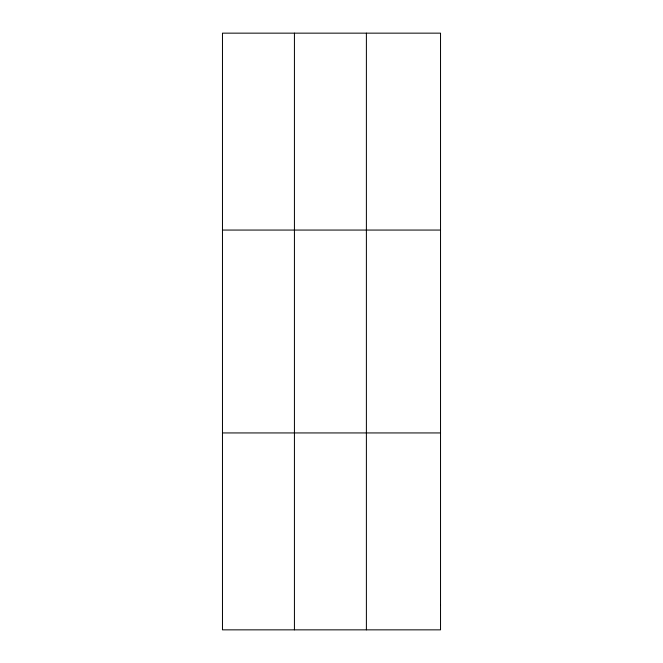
<?xml version="1.0" encoding="UTF-8"?>
<svg xmlns="http://www.w3.org/2000/svg" width="663" height="663" viewBox="0 0 663 663"><rect width="100%" height="100%" fill="white"/><g stroke="black" fill="none" stroke-linecap="round" stroke-linejoin="round"><path stroke-width="0.99" d="M294.43 629.85L294.43 33.15M366.39 629.85L366.39 33.15M222.47 230.061L440.53 230.061M222.47 432.939L440.53 432.939M440.53 605.236L440.53 629.85L222.47 629.85L222.47 33.15L440.53 33.15L440.53 605.236"/></g></svg>
